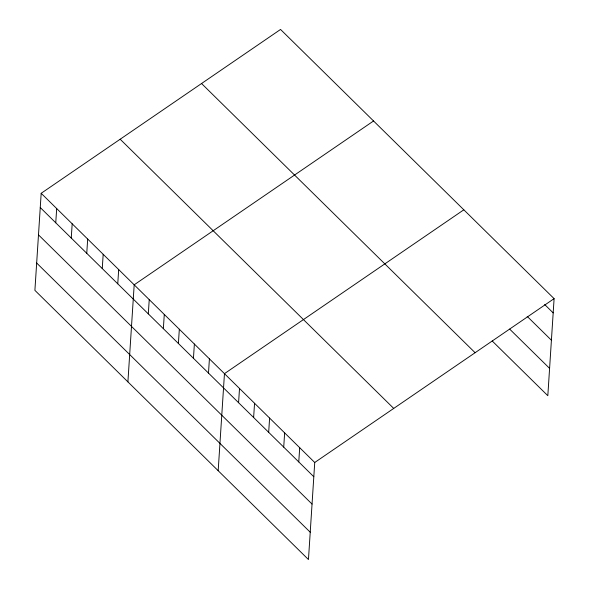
<?xml version="1.0" encoding="UTF-8"?>
<svg xmlns="http://www.w3.org/2000/svg" width="589" height="589" viewBox="0 0 589 589"><rect width="100%" height="100%" fill="white"/><g stroke="black" fill="none" stroke-linecap="round" stroke-linejoin="round"><path stroke-width="0.88" d="M41.178 193.295L34.898 290.355L308.459 559.55L314.732 462.49L41.178 193.295L280.541 29.45L554.102 298.645L547.822 395.705L492.22 340.987M55.756 222.797L56.677 208.55M71.262 238.052L72.182 223.805M86.76 253.307L87.68 239.06M102.265 268.562L103.185 254.315M117.763 283.81L118.683 269.571M127.909 381.878L134.189 284.818L373.551 120.973M148.31 313.871L149.231 299.624M163.359 328.677L164.279 314.43M178.401 343.483L179.321 329.236M193.45 358.289L194.37 344.042M208.491 373.095L209.412 358.848M218.18 470.714L224.461 373.654L463.823 209.809M238.582 402.707L239.509 388.46M253.631 417.513L254.551 403.266M268.68 432.319L269.6 418.072M283.721 447.125L284.642 432.878M298.77 461.931L299.691 447.684M314.732 462.49L554.102 298.645M544.678 304.52L553.181 312.892M527.207 316.403L551.414 340.221M509.684 329.111L549.589 368.375M201.548 83.52L475.109 352.715M120.171 139.225L393.724 408.42M40.258 207.542L313.812 476.737M38.491 234.871L312.045 504.066M36.665 263.025L310.226 532.22"/></g></svg>
